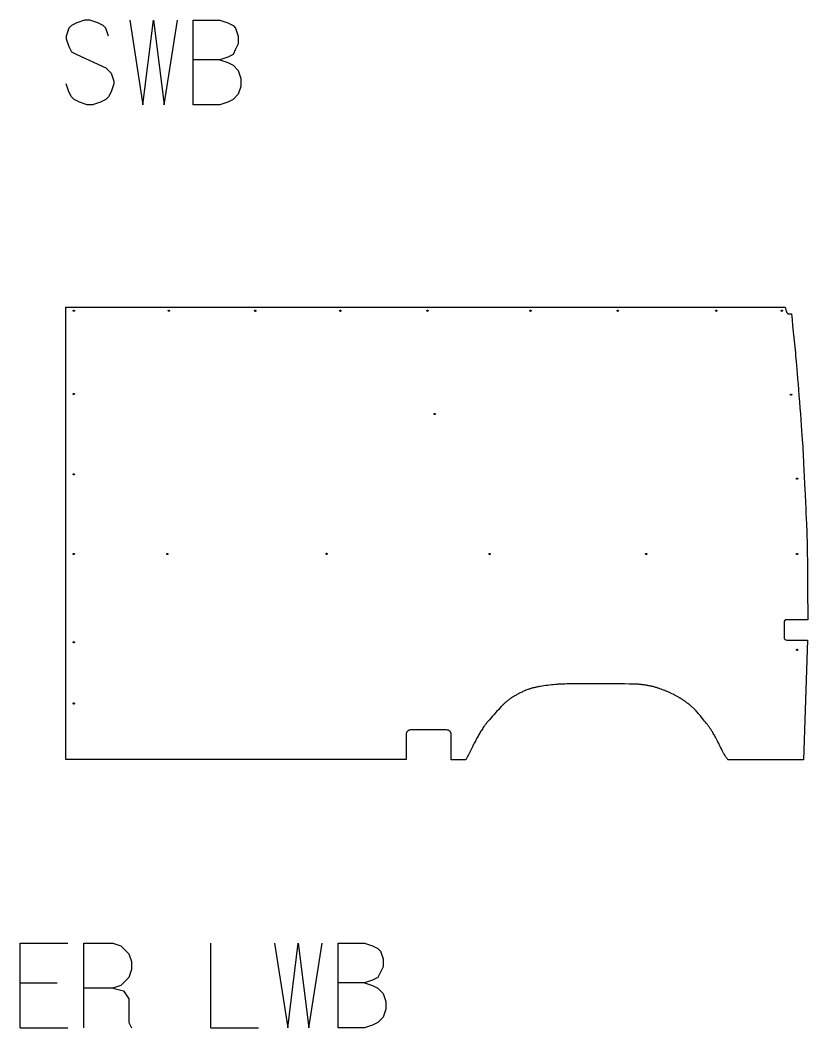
# Model space of a CAD drawing. Extents: x 339 to 7680, y 24 to 7374.
# Drawn here: x 2974 to 5629, y 3976 to 7374 of the extents above; entities that cross this region are included whole.
import ezdxf

# ---------------------------------------------------------------- set-up
doc = ezdxf.new("R2010")
doc.units = 0
doc.layers.add('Default Layer', color=1, linetype='CONTINUOUS')

msp = doc.modelspace()

# ---------------------------------------------------------------- linework, layer by layer
at = {"layer": 'Default Layer'}
for points in [[(3271.7, 7320.2), (3262.8, 7347), (3253.8, 7355.9), (3236, 7364.8), (3209.2, 7373.8), (3191.3, 7373.8), (3164.5, 7364.8), (3146.7, 7355.9), (3137.7, 7347), (3128.8, 7320.2), (3128.8, 7311.2), (3137.7, 7284.5), (3146.7, 7266.6), (3164.5, 7257.7), (3262.8, 7213), (3280.6, 7195.2), (3289.5, 7168.4), (3289.5, 7159.4), (3280.6, 7132.6), (3271.7, 7114.8), (3262.8, 7105.9), (3244.9, 7096.9), (3218.1, 7088), (3200.2, 7088), (3173.5, 7096.9), (3155.6, 7105.9), (3146.7, 7114.8), (3137.7, 7132.6), (3128.8, 7159.4)], [(3343.1, 7373.8), (3387.8, 7088), (3423.5, 7373.8), (3459.2, 7088), (3503.9, 7373.8)], [(3557.4, 7088), (3557.4, 7373.8), (3646.7, 7373.8), (3673.5, 7364.8), (3691.4, 7355.9), (3700.3, 7347), (3709.2, 7320.2), (3709.2, 7293.4), (3700.3, 7275.5), (3691.4, 7257.7), (3673.5, 7248.7), (3646.7, 7239.8), (3557.4, 7239.8)], [(3646.7, 7239.8), (3673.5, 7230.9), (3691.4, 7221.9), (3709.2, 7204.1), (3718.2, 7177.3), (3718.2, 7150.5), (3709.2, 7123.7), (3691.4, 7105.9), (3673.5, 7096.9), (3646.7, 7088), (3557.4, 7088)], [(2973.9, 3976), (2973.9, 4261.8), (3134.6, 4261.8)], [(3188.2, 3976), (3188.2, 4261.8), (3286.4, 4261.8), (3313.2, 4252.8), (3340, 4226), (3348.9, 4199.2), (3348.9, 4172.5), (3340, 4145.7), (3313.2, 4118.9), (3286.4, 4109.9), (3188.2, 4109.9)], [(3616.8, 3976), (3616.8, 4261.8)], [(3831.1, 4261.8), (3875.8, 3976), (3911.5, 4261.8), (3947.2, 3976), (3991.9, 4261.8)], [(4045.4, 3976), (4045.4, 4261.8), (4134.7, 4261.8), (4161.5, 4252.8), (4179.4, 4243.9), (4188.3, 4235), (4197.2, 4208.2), (4197.2, 4181.4), (4188.3, 4163.5), (4179.4, 4145.7), (4161.5, 4136.7), (4134.7, 4127.8), (4045.4, 4127.8)], [(2973.9, 4127.8), (3098.9, 4127.8)], [(4134.7, 4127.8), (4161.5, 4118.9), (4179.4, 4109.9), (4197.2, 4092.1), (4206.2, 4065.3), (4206.2, 4038.5), (4197.2, 4011.7), (4179.4, 3993.9), (4161.5, 3984.9), (4134.7, 3976), (4045.4, 3976)], [(3286.4, 4109.9), (3322.1, 4101), (3340, 4074.2), (3340, 3993.9), (3348.9, 3976)], [(2973.9, 3976), (3134.6, 3976)], [(3616.8, 3976), (3777.5, 3976)]]:
    msp.add_lwpolyline(points, dxfattribs=at)
msp.add_lwpolyline([(3128.2, 6406.3), (5553, 6406.3), (5553.6, 6404), (5554.2, 6401.6), (5555.4, 6396.5), (5556, 6394.2), (5556.3, 6393.1), (5556.6, 6392.1), (5556.8, 6391.3), (5557.1, 6390.5), (5557.4, 6389.8), (5557.6, 6389.3), (5558.2, 6388.5), (5558.7, 6387.6), (5559, 6387.2), (5559.3, 6386.8), (5559.7, 6386.4), (5560, 6386.1), (5560.4, 6385.7), (5560.7, 6385.4), (5561.1, 6385), (5561.5, 6384.7), (5561.9, 6384.5), (5562.3, 6384.2), (5562.8, 6384), (5563.2, 6383.8), (5563.7, 6383.6), (5564.2, 6383.5), (5564.8, 6383.4), (5565.4, 6383.3), (5566, 6383.3), (5566.7, 6383.3), (5567.4, 6383.3), (5568.1, 6383.4), (5569.6, 6383.5), (5571.1, 6383.6), (5572.5, 6383.7), (5573.2, 6383.8), (5573.9, 6383.8), (5575.9, 6363.5), (5577.9, 6343.2), (5582.1, 6302.6), (5584.1, 6282.3), (5586.1, 6262), (5587.1, 6251.8), (5588, 6241.7), (5588.9, 6231.5), (5589.8, 6221.4), (5590.8, 6210), (5592, 6196.5), (5593.3, 6181.1), (5594.6, 6164.2), (5596.1, 6145.9), (5597.7, 6126.7), (5599.3, 6106.8), (5600.9, 6086.6), (5602.4, 6066.2), (5604, 6046.1), (5605.5, 6026.6), (5606.9, 6007.8), (5608.2, 5990.2), (5609.4, 5974), (5610.4, 5959.5), (5611.2, 5947.1), (5611.9, 5935.7), (5612.6, 5924.4), (5613.2, 5913), (5613.8, 5901.7), (5614.4, 5890.4), (5615, 5879), (5616.1, 5856.3), (5617.1, 5833.6), (5618.2, 5811), (5619.3, 5788.3), (5619.8, 5776.9), (5620.4, 5765.6), (5620.8, 5756.5), (5621.2, 5747.5), (5622, 5729.3), (5622.9, 5711.2), (5623.8, 5693.1), (5624.6, 5674.9), (5625, 5665.9), (5625.4, 5656.8), (5625.7, 5647.7), (5626, 5638.7), (5626.3, 5629.6), (5626.6, 5620.5), (5626.7, 5615.7), (5626.8, 5610.5), (5627, 5598.8), (5627.2, 5585.5), (5627.4, 5570.8), (5627.6, 5554.9), (5627.8, 5537.9), (5628.1, 5501.7), (5628.3, 5463.6), (5628.6, 5425), (5628.9, 5387.4), (5629.1, 5369.4), (5629.2, 5352.2), (5559.1, 5352.2, 0.414214), (5549.1, 5342.2), (5549.1, 5293.1, 0.414214), (5559.1, 5283.1), (5627.7, 5283.1), (5614.8, 4880), (5360, 4880), (5358.5, 4882), (5357.1, 4884), (5354.1, 4887.9), (5352.6, 4889.9), (5351.2, 4891.9), (5350.5, 4892.9), (5349.8, 4893.9), (5349.1, 4894.9), (5348.5, 4896), (5347.8, 4897.2), (5347, 4898.6), (5346.1, 4900.3), (5345.1, 4902.2), (5342.8, 4906.6), (5340.4, 4911.5), (5337.8, 4916.6), (5335.2, 4921.9), (5332.6, 4927), (5331.4, 4929.4), (5330.2, 4931.7), (5327.6, 4936.6), (5324.5, 4942.5), (5321.2, 4948.9), (5317.6, 4955.6), (5315.8, 4959), (5314, 4962.3), (5312.3, 4965.5), (5310.6, 4968.6), (5308.9, 4971.6), (5307.3, 4974.3), (5305.9, 4976.8), (5304.5, 4979), (5303.2, 4981), (5301.8, 4983), (5300.5, 4985), (5299.1, 4987), (5297.7, 4989), (5296.3, 4991), (5294.8, 4992.9), (5293.4, 4994.9), (5291.9, 4996.8), (5290.4, 4998.7), (5287.5, 5002.6), (5284.4, 5006.4), (5281.4, 5010.2), (5278, 5014.4), (5274, 5019.4), (5269.5, 5024.8), (5267.2, 5027.6), (5264.8, 5030.5), (5262.3, 5033.4), (5259.8, 5036.3), (5257.4, 5039.1), (5254.9, 5041.8), (5252.5, 5044.5), (5250.1, 5047), (5247.8, 5049.3), (5246.7, 5050.4), (5245.7, 5051.5), (5243.5, 5053.6), (5241.3, 5055.6), (5239.1, 5057.6), (5236.8, 5059.6), (5234.5, 5061.6), (5232.2, 5063.6), (5229.8, 5065.6), (5227.5, 5067.5), (5225.1, 5069.4), (5222.7, 5071.2), (5220.4, 5073), (5218, 5074.8), (5215.7, 5076.5), (5213.4, 5078.2), (5211.1, 5079.8), (5208.8, 5081.3), (5206.5, 5082.9), (5204.2, 5084.4), (5201.7, 5085.9), (5199.3, 5087.4), (5196.8, 5088.9), (5194.3, 5090.3), (5191.8, 5091.7), (5189.3, 5093.1), (5186.8, 5094.5), (5184.3, 5095.8), (5181.9, 5097.1), (5179.6, 5098.3), (5175.1, 5100.6), (5170.9, 5102.7), (5169, 5103.6), (5167, 5104.6), (5165, 5105.5), (5163, 5106.4), (5161.1, 5107.3), (5159.1, 5108.2), (5155, 5109.9), (5151, 5111.5), (5147, 5113.1), (5142.9, 5114.7), (5138.8, 5116.2), (5134.6, 5117.8), (5130.3, 5119.3), (5125.9, 5120.8), (5123.7, 5121.6), (5121.4, 5122.4), (5119.1, 5123.1), (5116.8, 5123.8), (5114.5, 5124.5), (5112.2, 5125.2), (5109.9, 5125.8), (5107.6, 5126.4), (5105.3, 5127), (5103, 5127.6), (5100.7, 5128.1), (5098.1, 5128.6), (5095.5, 5129.2), (5092.7, 5129.7), (5089.8, 5130.2), (5086.9, 5130.7), (5083.8, 5131.2), (5080.7, 5131.7), (5077.6, 5132.2), (5074.4, 5132.6), (5071.2, 5133), (5068.1, 5133.4), (5064.9, 5133.8), (5061.8, 5134.1), (5058.7, 5134.4), (5055.6, 5134.6), (5054.8, 5134.7), (5053.6, 5134.7), (5050.4, 5134.8), (5046.1, 5134.9), (5040.9, 5135), (5034.8, 5135.1), (5027.9, 5135.2), (5011.7, 5135.4), (4993.2, 5135.6), (4972.7, 5135.7), (4950.9, 5135.8), (4928.4, 5135.9), (4905.7, 5135.9), (4883.4, 5135.9), (4862, 5135.8), (4851.9, 5135.8), (4842.2, 5135.7), (4833.1, 5135.6), (4824.6, 5135.5), (4816.7, 5135.4), (4809.6, 5135.3), (4803.3, 5135.2), (4797.9, 5135), (4795.5, 5134.9), (4793.4, 5134.8), (4791.6, 5134.7), (4790, 5134.6), (4787.1, 5134.4), (4784.1, 5134.1), (4781, 5133.9), (4778, 5133.6), (4771.6, 5132.9), (4765.2, 5132.2), (4758.7, 5131.5), (4752.2, 5130.6), (4745.7, 5129.8), (4739.3, 5128.8), (4733.1, 5127.9), (4727, 5126.9), (4724.1, 5126.4), (4721.3, 5125.9), (4718.5, 5125.4), (4715.9, 5124.9), (4713.3, 5124.5), (4710.8, 5124), (4708.5, 5123.5), (4706.2, 5123), (4704.1, 5122.5), (4702.1, 5122), (4700.2, 5121.5), (4698.5, 5121.1), (4696.9, 5120.6), (4695.2, 5120.1), (4693.6, 5119.6), (4691.9, 5119), (4690.3, 5118.5), (4688.6, 5117.9), (4686.9, 5117.3), (4685.3, 5116.7), (4681.9, 5115.4), (4678.6, 5114.1), (4675.3, 5112.7), (4672.1, 5111.3), (4668.9, 5109.9), (4665.7, 5108.4), (4662.6, 5106.9), (4659.6, 5105.5), (4656.7, 5104), (4653.8, 5102.5), (4651.1, 5101), (4648.4, 5099.6), (4645.9, 5098.2), (4643.3, 5096.7), (4640.8, 5095.2), (4638.2, 5093.7), (4635.7, 5092.1), (4633.2, 5090.6), (4630.7, 5088.9), (4628.3, 5087.3), (4625.8, 5085.6), (4623.4, 5083.9), (4621, 5082.2), (4618.7, 5080.4), (4616.4, 5078.6), (4614.1, 5076.7), (4611.8, 5074.8), (4609.6, 5072.9), (4608.4, 5071.8), (4607, 5070.5), (4605.4, 5069), (4603.7, 5067.4), (4601.9, 5065.5), (4599.9, 5063.5), (4597.8, 5061.4), (4595.7, 5059.1), (4591, 5054.1), (4586.1, 5048.8), (4580.9, 5043.3), (4575.7, 5037.5), (4570.5, 5031.7), (4565.3, 5025.9), (4560.4, 5020.3), (4555.7, 5014.9), (4553.5, 5012.3), (4551.4, 5009.8), (4549.4, 5007.5), (4547.6, 5005.2), (4545.9, 5003.1), (4544.3, 5001.2), (4542.9, 4999.4), (4541.7, 4997.8), (4540.6, 4996.3), (4539.5, 4994.7), (4538.4, 4993.2), (4537.3, 4991.6), (4535.2, 4988.5), (4533.1, 4985.4), (4531, 4982.2), (4529, 4979), (4527.1, 4975.8), (4525.1, 4972.5), (4523.2, 4969.3), (4521.3, 4966), (4519.5, 4962.7), (4517.6, 4959.4), (4513.9, 4952.8), (4510.2, 4946.2), (4508.4, 4942.8), (4506.4, 4939.2), (4504.4, 4935.4), (4502.4, 4931.5), (4500.3, 4927.5), (4498.2, 4923.3), (4493.9, 4914.8), (4489.5, 4906), (4485.1, 4897.1), (4480.7, 4888.4), (4478.6, 4884.1), (4476.5, 4879.9), (4426.6, 4879.9), (4426.6, 4965.3, 0.414214), (4411.6, 4980.3), (4290.2, 4980.3, 0.414214), (4275.2, 4965.3), (4275.2, 4881.1), (3128.2, 4881.1), (3128.2, 6406.3)], format="xyb", close=True, dxfattribs=at)
for points in [[(3152.8, 6393.9), (3152.8, 6394.1), (3152.9, 6394.3), (3152.9, 6394.5), (3153, 6394.7), (3153.1, 6394.9), (3153.2, 6395.1), (3153.3, 6395.2), (3153.4, 6395.4), (3153.6, 6395.5), (3153.7, 6395.6), (3153.9, 6395.7), (3154.1, 6395.8), (3154.2, 6395.9), (3154.4, 6395.9), (3154.6, 6395.9), (3154.8, 6395.9), (3155, 6395.9), (3155.2, 6395.9), (3155.4, 6395.9), (3155.6, 6395.8), (3155.8, 6395.7), (3155.9, 6395.6), (3156.1, 6395.5), (3156.2, 6395.4), (3156.4, 6395.2), (3156.5, 6395.1), (3156.6, 6394.9), (3156.7, 6394.7), (3156.7, 6394.5), (3156.8, 6394.3), (3156.8, 6394.1), (3156.8, 6393.9), (3156.8, 6393.7), (3156.8, 6393.5), (3156.7, 6393.3), (3156.7, 6393.2), (3156.6, 6393), (3156.5, 6392.8), (3156.4, 6392.7), (3156.2, 6392.5), (3156.1, 6392.4), (3155.9, 6392.3), (3155.8, 6392.2), (3155.6, 6392.1), (3155.4, 6392), (3155.2, 6392), (3155, 6392), (3154.8, 6391.9), (3154.6, 6392), (3154.4, 6392), (3154.2, 6392), (3154.1, 6392.1), (3153.9, 6392.2), (3153.7, 6392.3), (3153.6, 6392.4), (3153.4, 6392.5), (3153.3, 6392.7), (3153.2, 6392.8), (3153.1, 6393), (3153, 6393.2), (3152.9, 6393.3), (3152.9, 6393.5), (3152.8, 6393.7), (3152.8, 6393.9)], [(3473.1, 6393.9), (3473.1, 6394.1), (3473.2, 6394.3), (3473.2, 6394.5), (3473.3, 6394.7), (3473.4, 6394.9), (3473.5, 6395.1), (3473.6, 6395.2), (3473.7, 6395.4), (3473.9, 6395.5), (3474, 6395.6), (3474.2, 6395.7), (3474.4, 6395.8), (3474.5, 6395.8), (3474.7, 6395.9), (3474.9, 6395.9), (3475.1, 6395.9), (3475.3, 6395.9), (3475.5, 6395.9), (3475.7, 6395.8), (3475.9, 6395.8), (3476.1, 6395.7), (3476.3, 6395.6), (3476.4, 6395.5), (3476.5, 6395.4), (3476.7, 6395.2), (3476.8, 6395.1), (3476.9, 6394.9), (3477, 6394.7), (3477, 6394.5), (3477.1, 6394.3), (3477.1, 6394.1), (3477.1, 6393.9), (3477.1, 6393.7), (3477.1, 6393.5), (3477, 6393.3), (3477, 6393.2), (3476.9, 6393), (3476.8, 6392.8), (3476.7, 6392.7), (3476.5, 6392.5), (3476.4, 6392.4), (3476.3, 6392.3), (3476.1, 6392.2), (3475.9, 6392.1), (3475.7, 6392), (3475.5, 6392), (3475.3, 6391.9), (3475.1, 6391.9), (3474.9, 6391.9), (3474.7, 6392), (3474.5, 6392), (3474.4, 6392.1), (3474.2, 6392.2), (3474, 6392.3), (3473.9, 6392.4), (3473.7, 6392.5), (3473.6, 6392.7), (3473.5, 6392.8), (3473.4, 6393), (3473.3, 6393.2), (3473.2, 6393.3), (3473.2, 6393.5), (3473.1, 6393.7), (3473.1, 6393.9)], [(3764.3, 6393.8), (3764.3, 6394), (3764.4, 6394.2), (3764.4, 6394.4), (3764.5, 6394.6), (3764.6, 6394.8), (3764.7, 6394.9), (3764.8, 6395.1), (3764.9, 6395.2), (3765.1, 6395.4), (3765.2, 6395.5), (3765.4, 6395.6), (3765.5, 6395.7), (3765.7, 6395.7), (3765.9, 6395.8), (3766.1, 6395.8), (3766.3, 6395.8), (3766.5, 6395.8), (3766.7, 6395.8), (3766.9, 6395.7), (3767.1, 6395.7), (3767.3, 6395.6), (3767.4, 6395.5), (3767.6, 6395.4), (3767.7, 6395.2), (3767.9, 6395.1), (3768, 6394.9), (3768.1, 6394.8), (3768.2, 6394.6), (3768.2, 6394.4), (3768.3, 6394.2), (3768.3, 6394), (3768.3, 6393.8), (3768.3, 6393.6), (3768.3, 6393.4), (3768.2, 6393.2), (3768.2, 6393), (3768.1, 6392.9), (3768, 6392.7), (3767.9, 6392.5), (3767.7, 6392.4), (3767.6, 6392.3), (3767.4, 6392.2), (3767.3, 6392.1), (3767.1, 6392), (3766.9, 6391.9), (3766.7, 6391.9), (3766.5, 6391.8), (3766.3, 6391.8), (3766.1, 6391.8), (3765.9, 6391.9), (3765.7, 6391.9), (3765.5, 6392), (3765.4, 6392.1), (3765.2, 6392.2), (3765.1, 6392.3), (3764.9, 6392.4), (3764.8, 6392.5), (3764.7, 6392.7), (3764.6, 6392.9), (3764.5, 6393), (3764.4, 6393.2), (3764.4, 6393.4), (3764.3, 6393.6), (3764.3, 6393.8)], [(4051.3, 6393.9), (4051.3, 6394.1), (4051.4, 6394.3), (4051.4, 6394.5), (4051.5, 6394.6), (4051.6, 6394.8), (4051.7, 6395), (4051.8, 6395.1), (4051.9, 6395.3), (4052, 6395.4), (4052.2, 6395.5), (4052.4, 6395.6), (4052.5, 6395.7), (4052.7, 6395.8), (4052.9, 6395.8), (4053.1, 6395.8), (4053.3, 6395.9), (4053.5, 6395.8), (4053.7, 6395.8), (4053.9, 6395.8), (4054.1, 6395.7), (4054.3, 6395.6), (4054.4, 6395.5), (4054.6, 6395.4), (4054.7, 6395.3), (4054.9, 6395.1), (4055, 6395), (4055.1, 6394.8), (4055.2, 6394.6), (4055.2, 6394.5), (4055.3, 6394.3), (4055.3, 6394.1), (4055.3, 6393.9), (4055.3, 6393.7), (4055.3, 6393.5), (4055.2, 6393.3), (4055.2, 6393.1), (4055.1, 6392.9), (4055, 6392.7), (4054.9, 6392.6), (4054.7, 6392.4), (4054.6, 6392.3), (4054.4, 6392.2), (4054.3, 6392.1), (4054.1, 6392), (4053.9, 6391.9), (4053.7, 6391.9), (4053.5, 6391.9), (4053.3, 6391.9), (4053.1, 6391.9), (4052.9, 6391.9), (4052.7, 6391.9), (4052.5, 6392), (4052.4, 6392.1), (4052.2, 6392.2), (4052, 6392.3), (4051.9, 6392.4), (4051.8, 6392.6), (4051.7, 6392.7), (4051.6, 6392.9), (4051.5, 6393.1), (4051.4, 6393.3), (4051.4, 6393.5), (4051.3, 6393.7), (4051.3, 6393.9)], [(4345, 6393.9), (4345, 6394.1), (4345, 6394.3), (4345.1, 6394.5), (4345.1, 6394.7), (4345.2, 6394.9), (4345.3, 6395), (4345.4, 6395.2), (4345.6, 6395.3), (4345.7, 6395.5), (4345.9, 6395.6), (4346, 6395.7), (4346.2, 6395.8), (4346.4, 6395.8), (4346.6, 6395.9), (4346.8, 6395.9), (4347, 6395.9), (4347.2, 6395.9), (4347.4, 6395.9), (4347.6, 6395.8), (4347.8, 6395.8), (4347.9, 6395.7), (4348.1, 6395.6), (4348.3, 6395.5), (4348.4, 6395.3), (4348.5, 6395.2), (4348.6, 6395), (4348.7, 6394.9), (4348.8, 6394.7), (4348.9, 6394.5), (4348.9, 6394.3), (4349, 6394.1), (4349, 6393.9), (4349, 6393.7), (4348.9, 6393.5), (4348.9, 6393.3), (4348.8, 6393.1), (4348.7, 6393), (4348.6, 6392.8), (4348.5, 6392.6), (4348.4, 6392.5), (4348.3, 6392.4), (4348.1, 6392.3), (4347.9, 6392.2), (4347.8, 6392.1), (4347.6, 6392), (4347.4, 6392), (4347.2, 6391.9), (4347, 6391.9), (4346.8, 6391.9), (4346.6, 6392), (4346.4, 6392), (4346.2, 6392.1), (4346, 6392.2), (4345.9, 6392.3), (4345.7, 6392.4), (4345.6, 6392.5), (4345.4, 6392.6), (4345.3, 6392.8), (4345.2, 6393), (4345.1, 6393.1), (4345.1, 6393.3), (4345, 6393.5), (4345, 6393.7), (4345, 6393.9)], [(4692.2, 6393.9), (4692.2, 6394.1), (4692.3, 6394.3), (4692.3, 6394.5), (4692.4, 6394.7), (4692.5, 6394.8), (4692.6, 6395), (4692.7, 6395.1), (4692.8, 6395.3), (4693, 6395.4), (4693.1, 6395.5), (4693.3, 6395.6), (4693.4, 6395.7), (4693.6, 6395.8), (4693.8, 6395.8), (4694, 6395.9), (4694.2, 6395.9), (4694.4, 6395.9), (4694.6, 6395.8), (4694.8, 6395.8), (4695, 6395.7), (4695.2, 6395.6), (4695.3, 6395.5), (4695.5, 6395.4), (4695.6, 6395.3), (4695.8, 6395.1), (4695.9, 6395), (4696, 6394.8), (4696.1, 6394.7), (4696.1, 6394.5), (4696.2, 6394.3), (4696.2, 6394.1), (4696.2, 6393.9), (4696.2, 6393.7), (4696.2, 6393.5), (4696.1, 6393.3), (4696.1, 6393.1), (4696, 6392.9), (4695.9, 6392.8), (4695.8, 6392.6), (4695.6, 6392.5), (4695.5, 6392.3), (4695.3, 6392.2), (4695.2, 6392.1), (4695, 6392), (4694.8, 6392), (4694.6, 6391.9), (4694.4, 6391.9), (4694.2, 6391.9), (4694, 6391.9), (4693.8, 6391.9), (4693.6, 6392), (4693.4, 6392), (4693.3, 6392.1), (4693.1, 6392.2), (4693, 6392.3), (4692.8, 6392.5), (4692.7, 6392.6), (4692.6, 6392.8), (4692.5, 6392.9), (4692.4, 6393.1), (4692.3, 6393.3), (4692.3, 6393.5), (4692.2, 6393.7), (4692.2, 6393.9)], [(4986.4, 6393.9), (4986.4, 6394.1), (4986.4, 6394.3), (4986.5, 6394.5), (4986.5, 6394.7), (4986.6, 6394.9), (4986.7, 6395), (4986.8, 6395.2), (4987, 6395.3), (4987.1, 6395.5), (4987.2, 6395.6), (4987.4, 6395.7), (4987.6, 6395.8), (4987.8, 6395.8), (4988, 6395.9), (4988.2, 6395.9), (4988.4, 6395.9), (4988.6, 6395.9), (4988.8, 6395.9), (4989, 6395.8), (4989.1, 6395.8), (4989.3, 6395.7), (4989.5, 6395.6), (4989.6, 6395.5), (4989.8, 6395.3), (4989.9, 6395.2), (4990, 6395), (4990.1, 6394.9), (4990.2, 6394.7), (4990.3, 6394.5), (4990.3, 6394.3), (4990.4, 6394.1), (4990.4, 6393.9), (4990.4, 6393.7), (4990.3, 6393.5), (4990.3, 6393.3), (4990.2, 6393.1), (4990.1, 6393), (4990, 6392.8), (4989.9, 6392.7), (4989.8, 6392.5), (4989.6, 6392.4), (4989.5, 6392.3), (4989.3, 6392.2), (4989.1, 6392.1), (4989, 6392), (4988.8, 6392), (4988.6, 6391.9), (4988.4, 6391.9), (4988.2, 6391.9), (4988, 6392), (4987.8, 6392), (4987.6, 6392.1), (4987.4, 6392.2), (4987.2, 6392.3), (4987.1, 6392.4), (4987, 6392.5), (4986.8, 6392.7), (4986.7, 6392.8), (4986.6, 6393), (4986.5, 6393.1), (4986.5, 6393.3), (4986.4, 6393.5), (4986.4, 6393.7), (4986.4, 6393.9)], [(5318.5, 6393.9), (5318.5, 6394.1), (5318.6, 6394.3), (5318.6, 6394.5), (5318.7, 6394.7), (5318.8, 6394.9), (5318.9, 6395), (5319, 6395.2), (5319.1, 6395.3), (5319.3, 6395.5), (5319.4, 6395.6), (5319.6, 6395.7), (5319.8, 6395.8), (5319.9, 6395.8), (5320.1, 6395.9), (5320.3, 6395.9), (5320.5, 6395.9), (5320.7, 6395.9), (5320.9, 6395.9), (5321.1, 6395.8), (5321.3, 6395.8), (5321.5, 6395.7), (5321.7, 6395.6), (5321.8, 6395.5), (5322, 6395.3), (5322.1, 6395.2), (5322.2, 6395), (5322.3, 6394.9), (5322.4, 6394.7), (5322.4, 6394.5), (5322.5, 6394.3), (5322.5, 6394.1), (5322.5, 6393.9), (5322.5, 6393.7), (5322.5, 6393.5), (5322.4, 6393.3), (5322.4, 6393.1), (5322.3, 6393), (5322.2, 6392.8), (5322.1, 6392.7), (5322, 6392.5), (5321.8, 6392.4), (5321.7, 6392.3), (5321.5, 6392.2), (5321.3, 6392.1), (5321.1, 6392), (5320.9, 6392), (5320.7, 6391.9), (5320.5, 6391.9), (5320.3, 6391.9), (5320.1, 6392), (5319.9, 6392), (5319.8, 6392.1), (5319.6, 6392.2), (5319.4, 6392.3), (5319.3, 6392.4), (5319.1, 6392.5), (5319, 6392.7), (5318.9, 6392.8), (5318.8, 6393), (5318.7, 6393.1), (5318.6, 6393.3), (5318.6, 6393.5), (5318.5, 6393.7), (5318.5, 6393.9)], [(5539.4, 6393.9), (5539.4, 6394.1), (5539.4, 6394.3), (5539.4, 6394.5), (5539.5, 6394.7), (5539.6, 6394.9), (5539.7, 6395), (5539.8, 6395.2), (5539.9, 6395.3), (5540.1, 6395.5), (5540.2, 6395.6), (5540.4, 6395.7), (5540.6, 6395.8), (5540.8, 6395.8), (5540.9, 6395.9), (5541.1, 6395.9), (5541.4, 6395.9), (5541.6, 6395.9), (5541.8, 6395.9), (5541.9, 6395.8), (5542.1, 6395.8), (5542.3, 6395.7), (5542.5, 6395.6), (5542.6, 6395.5), (5542.8, 6395.3), (5542.9, 6395.2), (5543, 6395), (5543.1, 6394.9), (5543.2, 6394.7), (5543.3, 6394.5), (5543.3, 6394.3), (5543.3, 6394.1), (5543.4, 6393.9), (5543.3, 6393.7), (5543.3, 6393.5), (5543.3, 6393.3), (5543.2, 6393.1), (5543.1, 6393), (5543, 6392.8), (5542.9, 6392.7), (5542.8, 6392.5), (5542.6, 6392.4), (5542.5, 6392.3), (5542.3, 6392.2), (5542.1, 6392.1), (5541.9, 6392), (5541.8, 6392), (5541.6, 6391.9), (5541.4, 6391.9), (5541.1, 6391.9), (5540.9, 6392), (5540.8, 6392), (5540.6, 6392.1), (5540.4, 6392.2), (5540.2, 6392.3), (5540.1, 6392.4), (5539.9, 6392.5), (5539.8, 6392.7), (5539.7, 6392.8), (5539.6, 6393), (5539.5, 6393.1), (5539.4, 6393.3), (5539.4, 6393.5), (5539.4, 6393.7), (5539.4, 6393.9)], [(3152.8, 6113.2), (3152.8, 6113.4), (3152.8, 6113.6), (3152.8, 6113.8), (3152.9, 6113.9), (3153, 6114.1), (3153.1, 6114.3), (3153.2, 6114.4), (3153.3, 6114.6), (3153.5, 6114.7), (3153.6, 6114.8), (3153.8, 6114.9), (3154, 6115), (3154.2, 6115.1), (3154.3, 6115.1), (3154.5, 6115.2), (3154.8, 6115.2), (3155, 6115.2), (3155.2, 6115.1), (3155.3, 6115.1), (3155.5, 6115), (3155.7, 6114.9), (3155.9, 6114.8), (3156, 6114.7), (3156.2, 6114.6), (3156.3, 6114.4), (3156.4, 6114.3), (3156.5, 6114.1), (3156.6, 6113.9), (3156.7, 6113.8), (3156.7, 6113.6), (3156.7, 6113.4), (3156.8, 6113.2), (3156.7, 6113), (3156.7, 6112.8), (3156.7, 6112.6), (3156.6, 6112.4), (3156.5, 6112.2), (3156.4, 6112), (3156.3, 6111.9), (3156.2, 6111.8), (3156, 6111.6), (3155.9, 6111.5), (3155.7, 6111.4), (3155.5, 6111.3), (3155.3, 6111.3), (3155.2, 6111.2), (3155, 6111.2), (3154.8, 6111.2), (3154.5, 6111.2), (3154.3, 6111.2), (3154.2, 6111.3), (3154, 6111.3), (3153.8, 6111.4), (3153.6, 6111.5), (3153.5, 6111.6), (3153.3, 6111.8), (3153.2, 6111.9), (3153.1, 6112), (3153, 6112.2), (3152.9, 6112.4), (3152.8, 6112.6), (3152.8, 6112.8), (3152.8, 6113), (3152.8, 6113.2)], [(5570.8, 6110.9), (5570.8, 6111.1), (5570.8, 6111.3), (5570.9, 6111.5), (5570.9, 6111.7), (5571, 6111.9), (5571.1, 6112), (5571.2, 6112.2), (5571.4, 6112.3), (5571.5, 6112.4), (5571.7, 6112.6), (5571.8, 6112.7), (5572, 6112.7), (5572.2, 6112.8), (5572.4, 6112.9), (5572.6, 6112.9), (5572.8, 6112.9), (5573, 6112.9), (5573.2, 6112.9), (5573.4, 6112.8), (5573.6, 6112.7), (5573.7, 6112.7), (5573.9, 6112.6), (5574.1, 6112.4), (5574.2, 6112.3), (5574.3, 6112.2), (5574.4, 6112), (5574.5, 6111.9), (5574.6, 6111.7), (5574.7, 6111.5), (5574.7, 6111.3), (5574.8, 6111.1), (5574.8, 6110.9), (5574.8, 6110.7), (5574.7, 6110.5), (5574.7, 6110.3), (5574.6, 6110.1), (5574.5, 6110), (5574.4, 6109.8), (5574.3, 6109.6), (5574.2, 6109.5), (5574.1, 6109.4), (5573.9, 6109.2), (5573.7, 6109.1), (5573.6, 6109.1), (5573.4, 6109), (5573.2, 6108.9), (5573, 6108.9), (5572.8, 6108.9), (5572.6, 6108.9), (5572.4, 6108.9), (5572.2, 6109), (5572, 6109.1), (5571.8, 6109.1), (5571.7, 6109.2), (5571.5, 6109.4), (5571.4, 6109.5), (5571.2, 6109.6), (5571.1, 6109.8), (5571, 6110), (5570.9, 6110.1), (5570.9, 6110.3), (5570.8, 6110.5), (5570.8, 6110.7), (5570.8, 6110.9)], [(4369.3, 6046), (4369.3, 6046.2), (4369.3, 6046.4), (4369.4, 6046.6), (4369.4, 6046.7), (4369.5, 6046.9), (4369.6, 6047.1), (4369.7, 6047.2), (4369.9, 6047.4), (4370, 6047.5), (4370.2, 6047.6), (4370.3, 6047.7), (4370.5, 6047.8), (4370.7, 6047.9), (4370.9, 6047.9), (4371.1, 6048), (4371.3, 6048), (4371.5, 6048), (4371.7, 6047.9), (4371.9, 6047.9), (4372.1, 6047.8), (4372.2, 6047.7), (4372.4, 6047.6), (4372.5, 6047.5), (4372.7, 6047.4), (4372.8, 6047.2), (4372.9, 6047.1), (4373, 6046.9), (4373.1, 6046.7), (4373.2, 6046.6), (4373.2, 6046.4), (4373.3, 6046.2), (4373.3, 6046), (4373.3, 6045.8), (4373.2, 6045.6), (4373.2, 6045.4), (4373.1, 6045.2), (4373, 6045), (4372.9, 6044.8), (4372.8, 6044.7), (4372.7, 6044.6), (4372.5, 6044.4), (4372.4, 6044.3), (4372.2, 6044.2), (4372.1, 6044.1), (4371.9, 6044.1), (4371.7, 6044), (4371.5, 6044), (4371.3, 6044), (4371.1, 6044), (4370.9, 6044), (4370.7, 6044.1), (4370.5, 6044.1), (4370.3, 6044.2), (4370.2, 6044.3), (4370, 6044.4), (4369.9, 6044.6), (4369.7, 6044.7), (4369.6, 6044.8), (4369.5, 6045), (4369.4, 6045.2), (4369.4, 6045.4), (4369.3, 6045.6), (4369.3, 6045.8), (4369.3, 6046)], [(3152.7, 5842.5), (3152.8, 5842.7), (3152.8, 5842.9), (3152.8, 5843.1), (3152.9, 5843.3), (3153, 5843.4), (3153.1, 5843.6), (3153.2, 5843.8), (3153.3, 5843.9), (3153.5, 5844), (3153.6, 5844.1), (3153.8, 5844.2), (3154, 5844.3), (3154.1, 5844.4), (3154.3, 5844.4), (3154.5, 5844.5), (3154.7, 5844.5), (3154.9, 5844.5), (3155.1, 5844.4), (3155.3, 5844.4), (3155.5, 5844.3), (3155.7, 5844.2), (3155.9, 5844.1), (3156, 5844), (3156.2, 5843.9), (3156.3, 5843.8), (3156.4, 5843.6), (3156.5, 5843.4), (3156.6, 5843.3), (3156.7, 5843.1), (3156.7, 5842.9), (3156.7, 5842.7), (3156.7, 5842.5), (3156.7, 5842.3), (3156.7, 5842.1), (3156.7, 5841.9), (3156.6, 5841.7), (3156.5, 5841.5), (3156.4, 5841.4), (3156.3, 5841.2), (3156.2, 5841.1), (3156, 5840.9), (3155.9, 5840.8), (3155.7, 5840.7), (3155.5, 5840.6), (3155.3, 5840.6), (3155.1, 5840.5), (3154.9, 5840.5), (3154.7, 5840.5), (3154.5, 5840.5), (3154.3, 5840.5), (3154.1, 5840.6), (3154, 5840.6), (3153.8, 5840.7), (3153.6, 5840.8), (3153.5, 5840.9), (3153.3, 5841.1), (3153.2, 5841.2), (3153.1, 5841.4), (3153, 5841.5), (3152.9, 5841.7), (3152.8, 5841.9), (3152.8, 5842.1), (3152.8, 5842.3), (3152.7, 5842.5)], [(5591, 5827.8), (5591, 5828), (5591.1, 5828.2), (5591.1, 5828.4), (5591.2, 5828.6), (5591.3, 5828.8), (5591.4, 5828.9), (5591.5, 5829.1), (5591.6, 5829.2), (5591.7, 5829.4), (5591.9, 5829.5), (5592.1, 5829.6), (5592.2, 5829.7), (5592.4, 5829.7), (5592.6, 5829.8), (5592.8, 5829.8), (5593, 5829.8), (5593.2, 5829.8), (5593.4, 5829.8), (5593.6, 5829.7), (5593.8, 5829.7), (5594, 5829.6), (5594.1, 5829.5), (5594.3, 5829.4), (5594.4, 5829.2), (5594.6, 5829.1), (5594.7, 5828.9), (5594.8, 5828.8), (5594.9, 5828.6), (5594.9, 5828.4), (5595, 5828.2), (5595, 5828), (5595, 5827.8), (5595, 5827.6), (5595, 5827.4), (5594.9, 5827.2), (5594.9, 5827), (5594.8, 5826.9), (5594.7, 5826.7), (5594.6, 5826.5), (5594.4, 5826.4), (5594.3, 5826.3), (5594.1, 5826.2), (5594, 5826.1), (5593.8, 5826), (5593.6, 5825.9), (5593.4, 5825.9), (5593.2, 5825.8), (5593, 5825.8), (5592.8, 5825.8), (5592.6, 5825.9), (5592.4, 5825.9), (5592.2, 5826), (5592.1, 5826.1), (5591.9, 5826.2), (5591.7, 5826.3), (5591.6, 5826.4), (5591.5, 5826.5), (5591.4, 5826.7), (5591.3, 5826.9), (5591.2, 5827), (5591.1, 5827.2), (5591.1, 5827.4), (5591, 5827.6), (5591, 5827.8)], [(3152.7, 5573.8), (3152.7, 5574), (3152.7, 5574.2), (3152.8, 5574.3), (3152.8, 5574.5), (3152.9, 5574.7), (3153, 5574.9), (3153.1, 5575), (3153.3, 5575.2), (3153.4, 5575.3), (3153.6, 5575.4), (3153.7, 5575.5), (3153.9, 5575.6), (3154.1, 5575.7), (3154.3, 5575.7), (3154.5, 5575.7), (3154.7, 5575.8), (3154.9, 5575.7), (3155.1, 5575.7), (3155.3, 5575.7), (3155.5, 5575.6), (3155.6, 5575.5), (3155.8, 5575.4), (3155.9, 5575.3), (3156.1, 5575.2), (3156.2, 5575), (3156.3, 5574.9), (3156.4, 5574.7), (3156.5, 5574.5), (3156.6, 5574.3), (3156.6, 5574.2), (3156.7, 5574), (3156.7, 5573.8), (3156.7, 5573.5), (3156.6, 5573.3), (3156.6, 5573.2), (3156.5, 5573), (3156.4, 5572.8), (3156.3, 5572.6), (3156.2, 5572.5), (3156.1, 5572.3), (3155.9, 5572.2), (3155.8, 5572.1), (3155.6, 5572), (3155.5, 5571.9), (3155.3, 5571.8), (3155.1, 5571.8), (3154.9, 5571.8), (3154.7, 5571.8), (3154.5, 5571.8), (3154.3, 5571.8), (3154.1, 5571.8), (3153.9, 5571.9), (3153.7, 5572), (3153.6, 5572.1), (3153.4, 5572.2), (3153.3, 5572.3), (3153.1, 5572.5), (3153, 5572.6), (3152.9, 5572.8), (3152.8, 5573), (3152.8, 5573.2), (3152.7, 5573.3), (3152.7, 5573.5), (3152.7, 5573.8)], [(3468.2, 5573.9), (3468.2, 5574.1), (3468.2, 5574.3), (3468.3, 5574.5), (3468.3, 5574.7), (3468.4, 5574.8), (3468.5, 5575), (3468.6, 5575.2), (3468.7, 5575.3), (3468.9, 5575.4), (3469, 5575.5), (3469.2, 5575.6), (3469.4, 5575.7), (3469.6, 5575.8), (3469.8, 5575.8), (3470, 5575.9), (3470.2, 5575.9), (3470.4, 5575.9), (3470.6, 5575.8), (3470.8, 5575.8), (3470.9, 5575.7), (3471.1, 5575.6), (3471.3, 5575.5), (3471.4, 5575.4), (3471.6, 5575.3), (3471.7, 5575.2), (3471.8, 5575), (3471.9, 5574.8), (3472, 5574.7), (3472.1, 5574.5), (3472.1, 5574.3), (3472.2, 5574.1), (3472.2, 5573.9), (3472.2, 5573.7), (3472.1, 5573.5), (3472.1, 5573.3), (3472, 5573.1), (3471.9, 5572.9), (3471.8, 5572.8), (3471.7, 5572.6), (3471.6, 5572.5), (3471.4, 5572.3), (3471.3, 5572.2), (3471.1, 5572.1), (3470.9, 5572), (3470.8, 5572), (3470.6, 5571.9), (3470.4, 5571.9), (3470.2, 5571.9), (3470, 5571.9), (3469.8, 5571.9), (3469.6, 5572), (3469.4, 5572), (3469.2, 5572.1), (3469, 5572.2), (3468.9, 5572.3), (3468.7, 5572.5), (3468.6, 5572.6), (3468.5, 5572.8), (3468.4, 5572.9), (3468.3, 5573.1), (3468.3, 5573.3), (3468.2, 5573.5), (3468.2, 5573.7), (3468.2, 5573.9)], [(4004.8, 5574.2), (4004.8, 5574.4), (4004.9, 5574.6), (4004.9, 5574.8), (4005, 5574.9), (4005.1, 5575.1), (4005.2, 5575.3), (4005.3, 5575.4), (4005.4, 5575.6), (4005.6, 5575.7), (4005.7, 5575.8), (4005.9, 5575.9), (4006.1, 5576), (4006.2, 5576.1), (4006.4, 5576.1), (4006.6, 5576.1), (4006.8, 5576.2), (4007, 5576.1), (4007.2, 5576.1), (4007.4, 5576.1), (4007.6, 5576), (4007.8, 5575.9), (4007.9, 5575.8), (4008.1, 5575.7), (4008.2, 5575.6), (4008.4, 5575.4), (4008.5, 5575.3), (4008.6, 5575.1), (4008.7, 5574.9), (4008.7, 5574.8), (4008.8, 5574.6), (4008.8, 5574.4), (4008.8, 5574.2), (4008.8, 5574), (4008.8, 5573.8), (4008.7, 5573.6), (4008.7, 5573.4), (4008.6, 5573.2), (4008.5, 5573), (4008.4, 5572.9), (4008.2, 5572.7), (4008.1, 5572.6), (4007.9, 5572.5), (4007.8, 5572.4), (4007.6, 5572.3), (4007.4, 5572.2), (4007.2, 5572.2), (4007, 5572.2), (4006.8, 5572.2), (4006.6, 5572.2), (4006.4, 5572.2), (4006.2, 5572.2), (4006.1, 5572.3), (4005.9, 5572.4), (4005.7, 5572.5), (4005.6, 5572.6), (4005.4, 5572.7), (4005.3, 5572.9), (4005.2, 5573), (4005.1, 5573.2), (4005, 5573.4), (4004.9, 5573.6), (4004.9, 5573.8), (4004.8, 5574), (4004.8, 5574.2)], [(4554.3, 5573.7), (4554.3, 5573.9), (4554.3, 5574.1), (4554.4, 5574.3), (4554.4, 5574.5), (4554.5, 5574.7), (4554.6, 5574.8), (4554.7, 5575), (4554.9, 5575.1), (4555, 5575.3), (4555.1, 5575.4), (4555.3, 5575.5), (4555.5, 5575.6), (4555.7, 5575.6), (4555.9, 5575.7), (4556.1, 5575.7), (4556.3, 5575.7), (4556.5, 5575.7), (4556.7, 5575.7), (4556.9, 5575.6), (4557, 5575.6), (4557.2, 5575.5), (4557.4, 5575.4), (4557.5, 5575.3), (4557.7, 5575.1), (4557.8, 5575), (4557.9, 5574.8), (4558, 5574.7), (4558.1, 5574.5), (4558.2, 5574.3), (4558.2, 5574.1), (4558.3, 5573.9), (4558.3, 5573.7), (4558.3, 5573.5), (4558.2, 5573.3), (4558.2, 5573.1), (4558.1, 5573), (4558, 5572.8), (4557.9, 5572.6), (4557.8, 5572.5), (4557.7, 5572.3), (4557.5, 5572.2), (4557.4, 5572.1), (4557.2, 5572), (4557, 5571.9), (4556.9, 5571.8), (4556.7, 5571.8), (4556.5, 5571.7), (4556.3, 5571.7), (4556.1, 5571.7), (4555.9, 5571.8), (4555.7, 5571.8), (4555.5, 5571.9), (4555.3, 5572), (4555.1, 5572.1), (4555, 5572.2), (4554.9, 5572.3), (4554.7, 5572.5), (4554.6, 5572.6), (4554.5, 5572.8), (4554.4, 5573), (4554.4, 5573.1), (4554.3, 5573.3), (4554.3, 5573.5), (4554.3, 5573.7)], [(5082.3, 5573.8), (5082.3, 5574), (5082.3, 5574.2), (5082.4, 5574.4), (5082.4, 5574.6), (5082.5, 5574.8), (5082.6, 5574.9), (5082.7, 5575.1), (5082.9, 5575.2), (5083, 5575.3), (5083.2, 5575.5), (5083.3, 5575.6), (5083.5, 5575.6), (5083.7, 5575.7), (5083.9, 5575.8), (5084.1, 5575.8), (5084.3, 5575.8), (5084.5, 5575.8), (5084.7, 5575.8), (5084.9, 5575.7), (5085.1, 5575.6), (5085.2, 5575.6), (5085.4, 5575.5), (5085.6, 5575.3), (5085.7, 5575.2), (5085.8, 5575.1), (5085.9, 5574.9), (5086, 5574.8), (5086.1, 5574.6), (5086.2, 5574.4), (5086.2, 5574.2), (5086.3, 5574), (5086.3, 5573.8), (5086.3, 5573.6), (5086.2, 5573.4), (5086.2, 5573.2), (5086.1, 5573), (5086, 5572.9), (5085.9, 5572.7), (5085.8, 5572.5), (5085.7, 5572.4), (5085.6, 5572.3), (5085.4, 5572.1), (5085.2, 5572), (5085.1, 5572), (5084.9, 5571.9), (5084.7, 5571.8), (5084.5, 5571.8), (5084.3, 5571.8), (5084.1, 5571.8), (5083.9, 5571.8), (5083.7, 5571.9), (5083.5, 5572), (5083.3, 5572), (5083.2, 5572.1), (5083, 5572.3), (5082.9, 5572.4), (5082.7, 5572.5), (5082.6, 5572.7), (5082.5, 5572.9), (5082.4, 5573), (5082.4, 5573.2), (5082.3, 5573.4), (5082.3, 5573.6), (5082.3, 5573.8)], [(5591, 5573.7), (5591, 5573.9), (5591.1, 5574.1), (5591.1, 5574.3), (5591.2, 5574.5), (5591.3, 5574.7), (5591.4, 5574.8), (5591.5, 5575), (5591.6, 5575.1), (5591.7, 5575.3), (5591.9, 5575.4), (5592.1, 5575.5), (5592.2, 5575.6), (5592.4, 5575.6), (5592.6, 5575.7), (5592.8, 5575.7), (5593, 5575.7), (5593.2, 5575.7), (5593.4, 5575.7), (5593.6, 5575.6), (5593.8, 5575.6), (5594, 5575.5), (5594.1, 5575.4), (5594.3, 5575.3), (5594.4, 5575.1), (5594.6, 5575), (5594.7, 5574.8), (5594.8, 5574.7), (5594.9, 5574.5), (5594.9, 5574.3), (5595, 5574.1), (5595, 5573.9), (5595, 5573.7), (5595, 5573.5), (5595, 5573.3), (5594.9, 5573.1), (5594.9, 5572.9), (5594.8, 5572.8), (5594.7, 5572.6), (5594.6, 5572.4), (5594.4, 5572.3), (5594.3, 5572.2), (5594.1, 5572.1), (5594, 5572), (5593.8, 5571.9), (5593.6, 5571.8), (5593.4, 5571.8), (5593.2, 5571.7), (5593, 5571.7), (5592.8, 5571.7), (5592.6, 5571.8), (5592.4, 5571.8), (5592.2, 5571.9), (5592.1, 5572), (5591.9, 5572.1), (5591.7, 5572.2), (5591.6, 5572.3), (5591.5, 5572.4), (5591.4, 5572.6), (5591.3, 5572.8), (5591.2, 5572.9), (5591.1, 5573.1), (5591.1, 5573.3), (5591, 5573.5), (5591, 5573.7)], [(3152.7, 5276.2), (3152.7, 5276.4), (3152.7, 5276.6), (3152.8, 5276.8), (3152.8, 5277), (3152.9, 5277.2), (3153, 5277.3), (3153.1, 5277.5), (3153.2, 5277.6), (3153.4, 5277.8), (3153.5, 5277.9), (3153.7, 5278), (3153.9, 5278.1), (3154.1, 5278.1), (3154.3, 5278.2), (3154.5, 5278.2), (3154.7, 5278.2), (3154.9, 5278.2), (3155.1, 5278.2), (3155.3, 5278.1), (3155.4, 5278.1), (3155.6, 5278), (3155.8, 5277.9), (3155.9, 5277.8), (3156.1, 5277.6), (3156.2, 5277.5), (3156.3, 5277.3), (3156.4, 5277.2), (3156.5, 5277), (3156.6, 5276.8), (3156.6, 5276.6), (3156.7, 5276.4), (3156.7, 5276.2), (3156.7, 5276), (3156.6, 5275.8), (3156.6, 5275.6), (3156.5, 5275.4), (3156.4, 5275.3), (3156.3, 5275.1), (3156.2, 5274.9), (3156.1, 5274.8), (3155.9, 5274.7), (3155.8, 5274.6), (3155.6, 5274.5), (3155.4, 5274.4), (3155.3, 5274.3), (3155.1, 5274.3), (3154.9, 5274.2), (3154.7, 5274.2), (3154.5, 5274.2), (3154.3, 5274.3), (3154.1, 5274.3), (3153.9, 5274.4), (3153.7, 5274.5), (3153.5, 5274.6), (3153.4, 5274.7), (3153.2, 5274.8), (3153.1, 5274.9), (3153, 5275.1), (3152.9, 5275.3), (3152.8, 5275.4), (3152.8, 5275.6), (3152.7, 5275.8), (3152.7, 5276), (3152.7, 5276.2)], [(5591, 5250.5), (5591, 5250.7), (5591.1, 5250.9), (5591.1, 5251.1), (5591.2, 5251.3), (5591.3, 5251.5), (5591.4, 5251.7), (5591.5, 5251.8), (5591.6, 5252), (5591.7, 5252.1), (5591.9, 5252.2), (5592.1, 5252.3), (5592.2, 5252.4), (5592.4, 5252.4), (5592.6, 5252.5), (5592.8, 5252.5), (5593, 5252.5), (5593.2, 5252.5), (5593.4, 5252.5), (5593.6, 5252.4), (5593.8, 5252.4), (5594, 5252.3), (5594.1, 5252.2), (5594.3, 5252.1), (5594.4, 5252), (5594.6, 5251.8), (5594.7, 5251.7), (5594.8, 5251.5), (5594.9, 5251.3), (5594.9, 5251.1), (5595, 5250.9), (5595, 5250.7), (5595, 5250.5), (5595, 5250.3), (5595, 5250.1), (5594.9, 5249.9), (5594.9, 5249.8), (5594.8, 5249.6), (5594.7, 5249.4), (5594.6, 5249.3), (5594.4, 5249.1), (5594.3, 5249), (5594.1, 5248.9), (5594, 5248.8), (5593.8, 5248.7), (5593.6, 5248.6), (5593.4, 5248.6), (5593.2, 5248.5), (5593, 5248.5), (5592.8, 5248.5), (5592.6, 5248.6), (5592.4, 5248.6), (5592.2, 5248.7), (5592.1, 5248.8), (5591.9, 5248.9), (5591.7, 5249), (5591.6, 5249.1), (5591.5, 5249.3), (5591.4, 5249.4), (5591.3, 5249.6), (5591.2, 5249.8), (5591.1, 5249.9), (5591.1, 5250.1), (5591, 5250.3), (5591, 5250.5)], [(3152.7, 5069.8), (3152.7, 5070), (3152.7, 5070.2), (3152.8, 5070.3), (3152.9, 5070.5), (3152.9, 5070.7), (3153, 5070.9), (3153.2, 5071), (3153.3, 5071.2), (3153.4, 5071.3), (3153.6, 5071.4), (3153.7, 5071.5), (3153.9, 5071.6), (3154.1, 5071.7), (3154.3, 5071.7), (3154.5, 5071.7), (3154.7, 5071.8), (3154.9, 5071.7), (3155.1, 5071.7), (3155.3, 5071.7), (3155.5, 5071.6), (3155.7, 5071.5), (3155.8, 5071.4), (3156, 5071.3), (3156.1, 5071.2), (3156.2, 5071), (3156.4, 5070.9), (3156.5, 5070.7), (3156.5, 5070.5), (3156.6, 5070.3), (3156.7, 5070.2), (3156.7, 5070), (3156.7, 5069.8), (3156.7, 5069.5), (3156.7, 5069.3), (3156.6, 5069.2), (3156.5, 5069), (3156.5, 5068.8), (3156.4, 5068.6), (3156.2, 5068.5), (3156.1, 5068.3), (3156, 5068.2), (3155.8, 5068.1), (3155.7, 5068), (3155.5, 5067.9), (3155.3, 5067.8), (3155.1, 5067.8), (3154.9, 5067.8), (3154.7, 5067.8), (3154.5, 5067.8), (3154.3, 5067.8), (3154.1, 5067.8), (3153.9, 5067.9), (3153.7, 5068), (3153.6, 5068.1), (3153.4, 5068.2), (3153.3, 5068.3), (3153.2, 5068.5), (3153, 5068.6), (3152.9, 5068.8), (3152.9, 5069), (3152.8, 5069.2), (3152.7, 5069.3), (3152.7, 5069.5), (3152.7, 5069.8)]]:
    msp.add_lwpolyline(points, close=True, dxfattribs=at)

doc.saveas('drawing.dxf')
